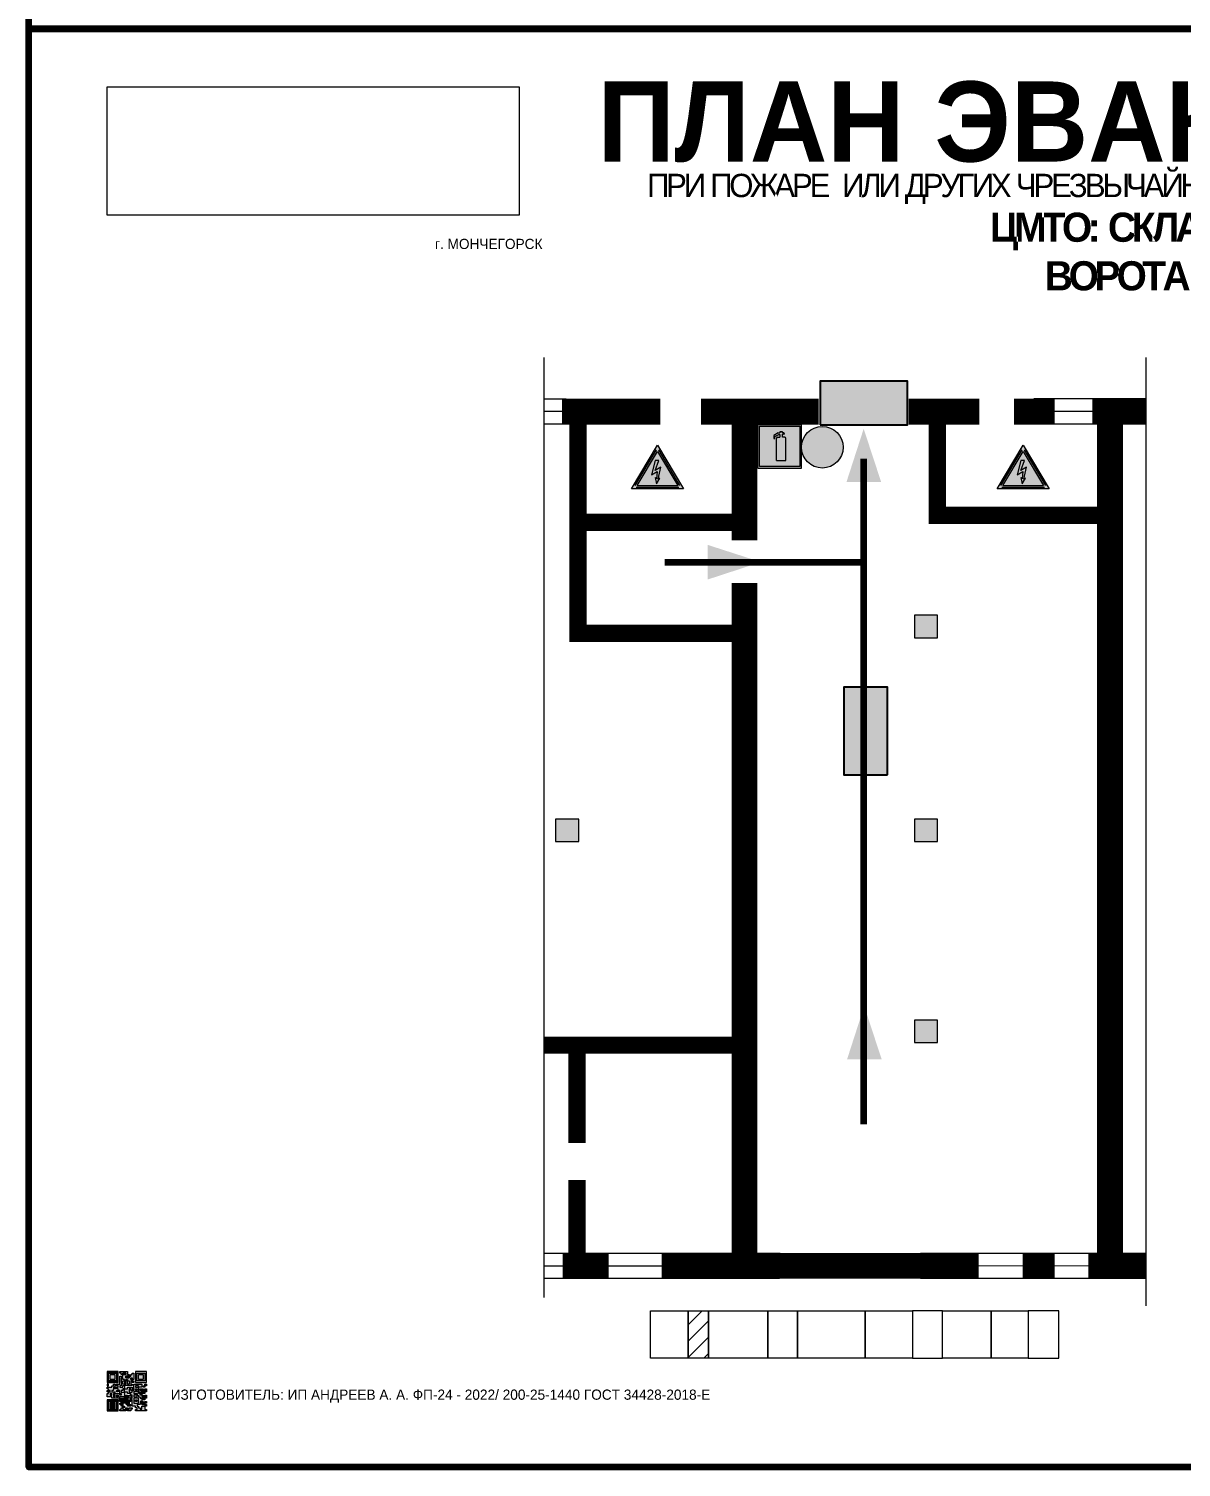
# Model space of a CAD drawing. Header units: millimetres. Extents: x 13810 to 67229, y 12374 to 21950.
# Drawn here: x 30689.3 to 31005.6, y 19087 to 19482 of the extents above; entities that cross this region are included whole.
import ezdxf

# ---------------------------------------------------------------- set-up
doc = ezdxf.new("R2010")
doc.units = ezdxf.units.MM
doc.layers.add('План_Штампы', color=7, linetype='Continuous')
doc.styles.add('обычный', font='arial.ttf')
picture_1 = doc.add_image_def('image1.jpg', size_in_pixel=(337, 105))

# ---------------------------------------------------------------- blocks, each defined once
blk = doc.blocks.new('QR')
at = {"lineweight": 0}
h = blk.add_hatch(color=256, dxfattribs=at)
h.dxf.hatch_style = 1
h.paths.add_polyline_path([(9241.16, 2687.38), (9242.01, 2687.38), (9242.01, 2687.83), (9241.59, 2687.83), (9241.59, 2688.68), (9239.45, 2688.68), (9239.45, 2688.25), (9239.86, 2688.25), (9239.86, 2687.83), (9240.29, 2687.83), (9240.29, 2688.25), (9241.16, 2688.25), (9241.16, 2687.83), (9240.29, 2687.83), (9240.29, 2687.38), (9239.45, 2687.38), (9239.45, 2685.22), (9238.57, 2685.22), (9238.57, 2684.8), (9239.02, 2684.8), (9239.02, 2684.37), (9238.13, 2684.37), (9238.13, 2683.92), (9239.02, 2683.92), (9239.02, 2683.5), (9239.44, 2683.5), (9239.44, 2682.64), (9239.87, 2682.64), (9239.87, 2682.18), (9239.44, 2682.18), (9239.44, 2682.64), (9238.13, 2682.64), (9238.13, 2681.76), (9237.71, 2681.76), (9237.71, 2682.64), (9238.13, 2682.64), (9238.13, 2683.07), (9237.27, 2683.07), (9237.27, 2683.51), (9237.71, 2683.51), (9237.71, 2684.37), (9238.13, 2684.37), (9238.13, 2685.22), (9237.71, 2685.22), (9237.71, 2684.8), (9237.28, 2684.8), (9237.28, 2684.38), (9235.98, 2684.38), (9235.98, 2683.92), (9236.4, 2683.92), (9236.4, 2683.49), (9236.84, 2683.49), (9236.84, 2683.07), (9236.4, 2683.07), (9236.4, 2682.64), (9235.98, 2682.64), (9235.98, 2681.76), (9237.29, 2681.76), (9237.29, 2681.33), (9239.43, 2681.33), (9239.43, 2681.76), (9240.74, 2681.76), (9240.74, 2683.05), (9239.87, 2683.05), (9239.87, 2683.5), (9240.29, 2683.5), (9240.29, 2683.91), (9240.74, 2683.91), (9240.74, 2684.81), (9240.29, 2684.81), (9240.29, 2684.79), (9240.29, 2684.37), (9239.45, 2684.37), (9239.45, 2684.8), (9239.87, 2684.8), (9239.87, 2685.21), (9240.74, 2685.21), (9240.74, 2686.1), (9240.29, 2686.1), (9240.29, 2685.64), (9239.86, 2685.64), (9239.86, 2686.95), (9240.29, 2686.95), (9240.29, 2686.52), (9240.74, 2686.52), (9240.74, 2686.1), (9241.16, 2686.1), (9241.16, 2686.53), (9241.59, 2686.53), (9241.59, 2686.1), (9242.02, 2686.1), (9242.02, 2685.21), (9241.59, 2685.21), (9241.59, 2686.1), (9241.16, 2686.1), (9241.16, 2685.21), (9240.74, 2685.21), (9240.74, 2684.81), (9242.89, 2684.81), (9242.89, 2685.22), (9242.47, 2685.22), (9242.47, 2686.11), (9242.89, 2686.11), (9242.89, 2686.52), (9242.46, 2686.52), (9242.46, 2686.95), (9242.89, 2686.95), (9242.89, 2686.52), (9243.32, 2686.52), (9243.32, 2688.26), (9242.9, 2688.26), (9242.9, 2687.83), (9242.47, 2687.83), (9242.47, 2687.38), (9242.01, 2687.38), (9242.01, 2686.94), (9241.16, 2686.94)])
h.paths.add_polyline_path([(9239.02, 2682.18), (9239.02, 2681.76), (9238.54, 2681.76), (9238.54, 2682.18)], flags=16)
h.paths.add_polyline_path([(9237.27, 2682.65), (9237.27, 2682.19), (9236.83, 2682.19), (9236.83, 2682.65)], flags=16)
h = blk.add_hatch(color=256, dxfattribs=at)
h.dxf.hatch_style = 1
h.paths.add_polyline_path([(9238.15, 2687.83), (9236.83, 2687.83), (9236.83, 2686.52), (9238.15, 2686.52)], flags=0)
h.paths.add_polyline_path([(9239.01, 2685.65), (9239.01, 2688.68), (9235.98, 2688.68), (9235.98, 2685.65)])
h.paths.add_polyline_path([(9236.41, 2686.1), (9236.41, 2688.26), (9238.56, 2688.26), (9238.56, 2686.1)], flags=16)
h.paths.add_polyline_path([(9236.83, 2686.52), (9236.83, 2687.83), (9238.15, 2687.83), (9238.15, 2686.52)], flags=0)
h = blk.add_hatch(color=256, dxfattribs=at)
h.dxf.hatch_style = 1
h.paths.add_polyline_path([(9243.32, 2686.11), (9242.89, 2686.11), (9242.89, 2685.64), (9243.32, 2685.64)])
h.paths.add_polyline_path([(9239.02, 2683.07), (9239.02, 2683.5), (9238.56, 2683.5), (9238.56, 2683.07)])
h.paths.add_polyline_path([(9236.4, 2684.8), (9236.4, 2685.22), (9235.98, 2685.22), (9235.98, 2684.8)])
h.paths.add_polyline_path([(9236.4, 2683.07), (9236.4, 2683.49), (9235.98, 2683.49), (9235.98, 2683.07)])
h = blk.add_hatch(color=256, dxfattribs=at)
h.dxf.hatch_style = 1
h.paths.add_polyline_path([(9238.15, 2686.52), (9238.15, 2687.83), (9236.83, 2687.83), (9236.83, 2686.52)])
h.paths.add_polyline_path([(9245.91, 2686.52), (9245.91, 2687.83), (9244.59, 2687.83), (9244.59, 2686.52)], flags=0)
h.paths.add_polyline_path([(9246.77, 2685.65), (9246.77, 2688.68), (9243.74, 2688.68), (9243.74, 2685.65)])
h.paths.add_polyline_path([(9244.17, 2686.1), (9244.17, 2688.26), (9246.32, 2688.26), (9246.32, 2686.1)], flags=16)
h.paths.add_polyline_path([(9244.59, 2686.52), (9244.59, 2687.83), (9245.91, 2687.83), (9245.91, 2686.52)], flags=0)
h = blk.add_hatch(color=256, dxfattribs=at)
h.dxf.hatch_style = 1
h.paths.add_polyline_path([(9240.75, 2681.76), (9240.75, 2681.35), (9241.17, 2681.35), (9241.17, 2681.76)])
h.paths.add_polyline_path([(9241.6, 2682.18), (9241.17, 2682.18), (9241.17, 2681.76), (9241.6, 2681.76)])
h.paths.add_polyline_path([(9242.47, 2681.34), (9242.47, 2682.19), (9242.02, 2682.19), (9242.02, 2681.76), (9241.6, 2681.76), (9241.6, 2681.34)])
h.paths.add_polyline_path([(9239.87, 2678.3), (9239.44, 2678.3), (9239.44, 2677.89), (9241.17, 2677.89), (9241.17, 2678.3), (9240.28, 2678.3), (9240.28, 2678.73), (9239.87, 2678.73)])
h.paths.add_polyline_path([(9240.75, 2678.73), (9240.75, 2679.19), (9240.28, 2679.19), (9240.28, 2678.73)])
h.paths.add_polyline_path([(9241.6, 2678.73), (9241.17, 2678.73), (9241.17, 2678.3), (9241.6, 2678.3)])
h.paths.add_polyline_path([(9242.02, 2678.3), (9241.6, 2678.3), (9241.6, 2677.89), (9242.48, 2677.89), (9242.48, 2678.31), (9242.9, 2678.31), (9242.9, 2678.73), (9242.02, 2678.73)])
h.paths.add_polyline_path([(9246.36, 2684.37), (9246.36, 2684.79), (9245.93, 2684.79), (9245.93, 2684.37)])
h.paths.add_polyline_path([(9246.78, 2685.2), (9246.36, 2685.2), (9246.36, 2684.79), (9246.78, 2684.79)])
h.paths.add_polyline_path([(9245.91, 2687.83), (9244.59, 2687.83), (9244.59, 2686.52), (9245.91, 2686.52)])
h = blk.add_hatch(color=256, dxfattribs=at)
h.dxf.hatch_style = 1
h.paths.add_polyline_path([(9243.32, 2682.64), (9243.32, 2683.07), (9244.62, 2683.07), (9244.62, 2684.37), (9243.74, 2684.37), (9243.74, 2684.8), (9244.62, 2684.8), (9244.62, 2684.37), (9245.48, 2684.37), (9245.48, 2685.22), (9243.32, 2685.22), (9243.32, 2683.5), (9242.89, 2683.5), (9242.89, 2683.06), (9242.01, 2683.06), (9242.01, 2683.91), (9242.47, 2683.91), (9242.47, 2683.5), (9242.89, 2683.5), (9242.89, 2684.38), (9241.59, 2684.38), (9241.59, 2683.91), (9240.74, 2683.91), (9240.74, 2683.05), (9241.59, 2683.05), (9241.59, 2682.64), (9242.47, 2682.64), (9242.47, 2682.19), (9242.91, 2682.19), (9242.91, 2681.34), (9242.48, 2681.34), (9242.48, 2680.91), (9242.91, 2680.91), (9242.91, 2679.17), (9243.75, 2679.17), (9243.75, 2678.73), (9244.2, 2678.73), (9244.2, 2678.3), (9243.75, 2678.3), (9243.75, 2677.88), (9246.78, 2677.88), (9246.78, 2678.3), (9246.35, 2678.3), (9246.35, 2679.19), (9245.48, 2679.19), (9245.48, 2678.31), (9245.05, 2678.31), (9245.05, 2678.73), (9244.62, 2678.73), (9244.62, 2679.19), (9244.2, 2679.19), (9244.2, 2679.61), (9245.05, 2679.61), (9245.05, 2680.46), (9245.48, 2680.46), (9245.48, 2681.34), (9245.04, 2681.34), (9245.04, 2681.76), (9244.63, 2681.76), (9244.63, 2682.19), (9244.21, 2682.19), (9244.21, 2681.76), (9243.32, 2681.76), (9243.32, 2682.19), (9244.21, 2682.19), (9244.21, 2682.64)])
h.paths.add_polyline_path([(9243.75, 2683.49), (9243.75, 2683.92), (9244.21, 2683.92), (9244.21, 2683.49)], flags=16)
h.paths.add_polyline_path([(9243.32, 2681.34), (9244.63, 2681.34), (9244.63, 2680.04), (9243.32, 2680.04)], flags=16)
h.paths.add_polyline_path([(9243.76, 2680.89), (9244.18, 2680.89), (9244.18, 2680.48), (9243.76, 2680.48)], flags=0)
h = blk.add_hatch(color=256, dxfattribs=at)
h.dxf.hatch_style = 1
h.paths.add_polyline_path([(9246.36, 2683.07), (9246.78, 2683.07), (9246.78, 2683.92), (9246.36, 2683.92), (9246.36, 2683.49), (9245.92, 2683.49), (9245.92, 2683.92), (9245.06, 2683.92), (9245.06, 2683.49), (9245.48, 2683.49), (9245.48, 2683.07), (9244.62, 2683.07), (9244.62, 2682.65), (9245.05, 2682.65), (9245.05, 2682.18), (9245.48, 2682.18), (9245.48, 2682.65), (9246.36, 2682.65)])
h.paths.add_polyline_path([(9246.78, 2682.18), (9246.36, 2682.18), (9246.36, 2681.75), (9245.92, 2681.75), (9245.92, 2682.18), (9245.48, 2682.18), (9245.48, 2681.34), (9245.48, 2681.34), (9245.94, 2681.34), (9245.94, 2680.91), (9246.36, 2680.91), (9246.36, 2681.34), (9246.78, 2681.34)])
h = blk.add_hatch(color=256, dxfattribs=at)
h.dxf.hatch_style = 1
h.paths.add_polyline_path([(9235.98, 2680.9), (9235.98, 2677.86), (9239.02, 2677.86), (9239.02, 2680.9)])
h.paths.add_polyline_path([(9238.57, 2680.48), (9238.57, 2678.32), (9236.41, 2678.32), (9236.41, 2680.48)], flags=16)
h.paths.add_polyline_path([(9238.15, 2680.05), (9238.15, 2678.74), (9236.83, 2678.74), (9236.83, 2680.05)], flags=0)
h = blk.add_hatch(color=256, dxfattribs=at)
h.dxf.hatch_style = 1
h.paths.add_polyline_path([(9238.15, 2680.05), (9236.83, 2680.05), (9236.83, 2678.74), (9238.15, 2678.74)])
h = blk.add_hatch(color=256, dxfattribs=at)
h.dxf.hatch_style = 1
h.paths.add_polyline_path([(9242.02, 2680.46), (9242.48, 2680.46), (9242.48, 2680.91), (9241.58, 2680.91), (9241.58, 2681.35), (9241.17, 2681.35), (9241.17, 2680.91), (9240.75, 2680.91), (9240.75, 2681.33), (9239.43, 2681.33), (9239.43, 2680.46), (9239.86, 2680.46), (9239.86, 2680.92), (9240.3, 2680.92), (9240.3, 2680.46), (9239.86, 2680.46), (9239.86, 2680.04), (9239.44, 2680.04), (9239.44, 2679.62), (9239.86, 2679.62), (9239.86, 2679.19), (9240.29, 2679.19), (9240.29, 2680.03), (9241.18, 2680.03), (9241.18, 2680.47), (9241.6, 2680.47), (9241.6, 2680.03), (9241.18, 2680.03), (9241.18, 2679.61), (9241.6, 2679.61), (9241.6, 2679.19), (9242.47, 2679.19), (9242.47, 2679.6), (9242.02, 2679.6)])
h = blk.add_hatch(color=256, dxfattribs=at)
h.dxf.hatch_style = 1
h.paths.add_polyline_path([(9244.18, 2680.48), (9244.18, 2680.89), (9243.76, 2680.89), (9243.76, 2680.48)])
h = blk.add_hatch(color=256, dxfattribs=at)
h.dxf.hatch_style = 1
h.paths.add_polyline_path([(9245.93, 2680.04), (9245.93, 2680.46), (9245.48, 2680.46), (9245.48, 2679.62), (9246.35, 2679.62), (9246.35, 2680.04)])
h.paths.add_polyline_path([(9246.78, 2680.04), (9246.78, 2680.46), (9246.35, 2680.46), (9246.35, 2680.04)])
h.paths.add_polyline_path([(9246.78, 2679.18), (9246.78, 2679.62), (9246.35, 2679.62), (9246.35, 2679.18)])
for points in [[(9237.71, 2685.22), (9238.13, 2685.22), (9238.13, 2684.37), (9237.71, 2684.37), (9237.71, 2683.51), (9237.27, 2683.51), (9237.27, 2683.07), (9238.13, 2683.07), (9238.13, 2682.64), (9237.71, 2682.64), (9237.71, 2681.76), (9238.13, 2681.76), (9238.13, 2682.64), (9239.44, 2682.64), (9239.44, 2683.5), (9239.02, 2683.5), (9239.02, 2683.07), (9238.56, 2683.07), (9238.56, 2683.5), (9239.02, 2683.5), (9239.02, 2683.92), (9238.13, 2683.92), (9238.13, 2684.37), (9239.02, 2684.37), (9239.02, 2684.8), (9238.57, 2684.8), (9238.57, 2685.22), (9239.45, 2685.22), (9239.45, 2687.38), (9240.29, 2687.38), (9240.29, 2687.83), (9239.86, 2687.83), (9239.86, 2688.25), (9239.45, 2688.25), (9239.45, 2688.68), (9241.59, 2688.68), (9241.59, 2687.83), (9242.01, 2687.83), (9242.01, 2687.38), (9242.47, 2687.38), (9242.47, 2687.83), (9242.9, 2687.83), (9242.9, 2688.26), (9243.32, 2688.26), (9243.32, 2686.52), (9242.89, 2686.52), (9242.89, 2686.11), (9243.32, 2686.11), (9243.32, 2685.64), (9242.89, 2685.64), (9242.89, 2686.11), (9242.47, 2686.11), (9242.47, 2685.22), (9242.89, 2685.22), (9242.89, 2684.81), (9240.74, 2684.81), (9240.74, 2683.91), (9241.59, 2683.91), (9241.59, 2684.38), (9242.89, 2684.38), (9242.89, 2683.5), (9242.47, 2683.5), (9242.47, 2683.91), (9242.01, 2683.91), (9242.01, 2683.06), (9242.89, 2683.06), (9242.89, 2683.5), (9243.32, 2683.5), (9243.32, 2685.22), (9245.48, 2685.22), (9245.48, 2684.37), (9244.62, 2684.37), (9244.62, 2683.07), (9245.48, 2683.07), (9245.48, 2683.49), (9245.06, 2683.49), (9245.06, 2683.92), (9245.92, 2683.92), (9245.92, 2683.49), (9246.36, 2683.49), (9246.36, 2683.92), (9246.78, 2683.92), (9246.78, 2683.07), (9246.36, 2683.07), (9246.36, 2682.65), (9245.48, 2682.65), (9245.48, 2682.18), (9245.92, 2682.18), (9245.92, 2681.75), (9246.36, 2681.75), (9246.36, 2682.18), (9246.78, 2682.18), (9246.78, 2681.34), (9246.36, 2681.34), (9246.36, 2680.91), (9245.94, 2680.91), (9245.94, 2681.34), (9245.48, 2681.34), (9245.48, 2680.46), (9245.93, 2680.46), (9245.93, 2680.04), (9246.35, 2680.04), (9246.35, 2680.46), (9246.78, 2680.46), (9246.78, 2680.04), (9246.78, 2680.04), (9246.35, 2680.04), (9246.35, 2679.62), (9246.78, 2679.62), (9246.78, 2679.18), (9246.35, 2679.18), (9246.35, 2678.3), (9246.78, 2678.3), (9246.78, 2677.88), (9243.75, 2677.88), (9243.75, 2678.3), (9244.2, 2678.3), (9244.2, 2678.73), (9243.75, 2678.73), (9243.75, 2679.17), (9242.91, 2679.17), (9242.91, 2680.91), (9242.48, 2680.91), (9242.48, 2680.46), (9242.02, 2680.46), (9242.02, 2679.6), (9242.47, 2679.6), (9242.47, 2679.19), (9241.6, 2679.19), (9241.6, 2679.61), (9241.18, 2679.61), (9241.18, 2680.03), (9240.29, 2680.03), (9240.29, 2679.19), (9240.75, 2679.19), (9240.75, 2678.73), (9240.28, 2678.73), (9240.28, 2678.3), (9241.17, 2678.3), (9241.17, 2678.73), (9241.6, 2678.73), (9241.6, 2678.3), (9242.02, 2678.3), (9242.02, 2678.73), (9242.9, 2678.73), (9242.9, 2678.31), (9242.48, 2678.31), (9242.48, 2677.89), (9241.6, 2677.89), (9241.6, 2678.3), (9241.17, 2678.3), (9241.17, 2677.89), (9239.44, 2677.89), (9239.44, 2678.3), (9239.87, 2678.3), (9239.87, 2678.73), (9240.28, 2678.73), (9240.28, 2679.19), (9240.29, 2679.19), (9239.86, 2679.19), (9239.86, 2679.62), (9239.44, 2679.62), (9239.44, 2680.04), (9239.86, 2680.04), (9239.86, 2680.46), (9239.43, 2680.46), (9239.43, 2681.33), (9237.29, 2681.33), (9237.29, 2681.76), (9235.98, 2681.76), (9235.98, 2682.64), (9236.4, 2682.64), (9236.4, 2683.07), (9235.98, 2683.07), (9235.98, 2683.49), (9236.4, 2683.49), (9236.4, 2683.92), (9235.98, 2683.92), (9235.98, 2684.38), (9237.28, 2684.38), (9237.28, 2684.8), (9237.71, 2684.8), (9237.71, 2685.22), (9237.92, 2685.22)], [(9240.74, 2686.1), (9240.74, 2686.52), (9240.29, 2686.52), (9240.29, 2686.95), (9239.86, 2686.95), (9239.86, 2685.64), (9240.29, 2685.64), (9240.29, 2686.1), (9240.74, 2686.1), (9240.74, 2686.52)], [(9240.74, 2683.05), (9240.74, 2681.76), (9239.43, 2681.76), (9239.43, 2681.33), (9240.75, 2681.33), (9240.75, 2681.35), (9240.75, 2680.91), (9241.17, 2680.91), (9241.17, 2681.35), (9241.58, 2681.35), (9241.58, 2680.91), (9242.48, 2680.91), (9242.48, 2681.34), (9242.91, 2681.34), (9242.91, 2682.19), (9242.47, 2682.19), (9242.47, 2682.64), (9241.59, 2682.64), (9241.59, 2683.05), (9240.74, 2683.05)], [(9240.74, 2685.21), (9239.87, 2685.21), (9239.87, 2684.8), (9239.45, 2684.8), (9239.45, 2684.37), (9240.29, 2684.37), (9240.29, 2684.79), (9240.29, 2684.81), (9240.74, 2684.81), (9240.74, 2685.21), (9239.87, 2685.21)], [(9240.74, 2683.91), (9240.29, 2683.91), (9240.29, 2683.5), (9239.87, 2683.5), (9239.87, 2683.05), (9240.74, 2683.05), (9240.74, 2683.91)], [(9241.6, 2681.76), (9242.02, 2681.76), (9242.02, 2682.19), (9242.47, 2682.19), (9242.47, 2681.34), (9241.6, 2681.34), (9241.6, 2681.76)], [(9244.62, 2683.07), (9243.32, 2683.07), (9243.32, 2682.64), (9244.21, 2682.64), (9244.21, 2682.19), (9243.32, 2682.19), (9243.32, 2681.76), (9244.21, 2681.76), (9244.21, 2682.19), (9244.63, 2682.19), (9244.63, 2681.76), (9245.04, 2681.76), (9245.04, 2681.34), (9245.48, 2681.34)], [(9244.62, 2684.37), (9244.62, 2684.8), (9243.74, 2684.8), (9243.74, 2684.37), (9244.62, 2684.37)], [(9245.48, 2682.18), (9245.05, 2682.18), (9245.05, 2682.65), (9244.62, 2682.65), (9244.62, 2683.07)], [(9245.48, 2682.18), (9245.48, 2681.34)], [(9239.86, 2680.46), (9239.86, 2680.92), (9240.3, 2680.92), (9240.3, 2680.46), (9239.86, 2680.46)], [(9245.48, 2680.46), (9245.05, 2680.46), (9245.05, 2679.61), (9244.2, 2679.61), (9244.2, 2679.19), (9244.62, 2679.19), (9244.62, 2678.73), (9245.05, 2678.73), (9245.05, 2678.31), (9245.48, 2678.31), (9245.48, 2679.19), (9246.35, 2679.19), (9246.35, 2679.07)], [(9246.35, 2679.62), (9245.48, 2679.62), (9245.48, 2680.46)], [(9245.48, 2680.46), (9245.48, 2679.62), (9246.35, 2679.62), (9246.35, 2680.04), (9245.93, 2680.04), (9245.93, 2680.46), (9245.48, 2680.46), (9245.48, 2679.62)], [(9246.35, 2679.62), (9246.35, 2679.18)]]:
    blk.add_lwpolyline(points, dxfattribs=at)
for points in [[(9235.98, 2685.65), (9239.01, 2685.65), (9239.01, 2688.68), (9235.98, 2688.68)], [(9236.41, 2688.26), (9238.56, 2688.26), (9238.56, 2686.1), (9236.41, 2686.1)], [(9236.83, 2687.83), (9238.15, 2687.83), (9238.15, 2686.52), (9236.83, 2686.52)], [(9240.29, 2687.83), (9241.16, 2687.83), (9241.16, 2688.25), (9240.29, 2688.25)], [(9240.29, 2688.25), (9241.16, 2688.25), (9241.16, 2687.83), (9240.29, 2687.83)], [(9241.16, 2686.1), (9240.74, 2686.1), (9240.74, 2685.21), (9241.16, 2685.21)], [(9242.01, 2687.38), (9241.16, 2687.38), (9241.16, 2686.94), (9242.01, 2686.94)], [(9241.16, 2687.38), (9242.01, 2687.38), (9242.01, 2686.94), (9241.16, 2686.94)], [(9241.16, 2686.53), (9241.59, 2686.53), (9241.59, 2686.1), (9241.16, 2686.1)], [(9241.59, 2686.1), (9242.02, 2686.1), (9242.02, 2685.21), (9241.59, 2685.21)], [(9242.89, 2686.52), (9242.46, 2686.52), (9242.46, 2686.95), (9242.89, 2686.95)], [(9243.74, 2685.65), (9246.77, 2685.65), (9246.77, 2688.68), (9243.74, 2688.68)], [(9244.17, 2688.26), (9246.32, 2688.26), (9246.32, 2686.1), (9244.17, 2686.1)], [(9244.59, 2687.83), (9245.91, 2687.83), (9245.91, 2686.52), (9244.59, 2686.52)], [(9235.98, 2684.8), (9236.4, 2684.8), (9236.4, 2685.22), (9235.98, 2685.22)], [(9236.4, 2683.07), (9236.84, 2683.07), (9236.84, 2683.49), (9236.4, 2683.49)], [(9236.83, 2682.19), (9237.27, 2682.19), (9237.27, 2682.65), (9236.83, 2682.65)], [(9238.54, 2682.18), (9239.02, 2682.18), (9239.02, 2681.76), (9238.54, 2681.76)], [(9239.44, 2682.64), (9239.87, 2682.64), (9239.87, 2682.18), (9239.44, 2682.18)], [(9241.17, 2682.18), (9241.6, 2682.18), (9241.6, 2681.76), (9241.17, 2681.76)], [(9243.75, 2683.92), (9244.21, 2683.92), (9244.21, 2683.49), (9243.75, 2683.49)], [(9245.93, 2684.79), (9246.36, 2684.79), (9246.36, 2684.37), (9245.93, 2684.37)], [(9246.36, 2685.2), (9246.78, 2685.2), (9246.78, 2684.79), (9246.36, 2684.79)], [(9235.98, 2677.86), (9239.02, 2677.86), (9239.02, 2680.9), (9235.98, 2680.9)], [(9236.41, 2680.48), (9238.57, 2680.48), (9238.57, 2678.32), (9236.41, 2678.32)], [(9236.83, 2680.05), (9238.15, 2680.05), (9238.15, 2678.74), (9236.83, 2678.74)], [(9240.75, 2681.76), (9241.17, 2681.76), (9241.17, 2681.35), (9240.75, 2681.35)], [(9241.18, 2680.03), (9241.6, 2680.03), (9241.6, 2680.47), (9241.18, 2680.47)], [(9243.32, 2680.04), (9244.63, 2680.04), (9244.63, 2681.34), (9243.32, 2681.34)], [(9243.76, 2680.89), (9244.18, 2680.89), (9244.18, 2680.48), (9243.76, 2680.48)]]:
    blk.add_lwpolyline(points, close=True, dxfattribs=at)
blk = doc.blocks.new('A$C3E6D3DDE')
at = {"lineweight": 5}
h = blk.add_hatch(color=40, dxfattribs=at)
h.paths.add_polyline_path([(24.1, 1.45), (16.46, -11.35), (31.74, -11.35)])
h.paths.add_polyline_path([(24.09, -0.46), (30.03, -10.41), (18.14, -10.41)], flags=16)
h.paths.add_polyline_path([(24.54, -3.08), (23.41, -6.02), (25.13, -5.01), (24.33, -8.5), (24.82, -8.27), (23.79, -9.86), (23.4, -8.04), (23.8, -8.43), (24.04, -6.29), (22.39, -7.25), (23.44, -3.08)], flags=0)
h = blk.add_hatch(color=256, dxfattribs=at)
h.paths.add_polyline_path([(24.37, 0.03, 0.567511), (23.82, 0.03), (17.59, -10.4, 0.582454), (17.86, -10.88), (30.32, -10.88, 0.582149), (30.6, -10.4)])
h.paths.add_polyline_path([(24.09, -0.46), (18.14, -10.41), (30.03, -10.41)], flags=16)
h.paths.add_polyline_path([(24.54, -3.08), (23.41, -6.02), (25.13, -5.01), (24.33, -8.5), (24.82, -8.27), (23.79, -9.86), (23.4, -8.04), (23.8, -8.43), (24.04, -6.29), (22.39, -7.25), (23.44, -3.08)], flags=0)
h = blk.add_hatch(color=40, dxfattribs=at)
h.paths.add_polyline_path([(24.09, -0.46), (18.14, -10.41), (30.03, -10.41)])
h.paths.add_polyline_path([(24.82, -8.27), (23.79, -9.86), (23.4, -8.04), (23.8, -8.43), (24.04, -6.29), (22.39, -7.25), (23.44, -3.08), (24.54, -3.08), (23.41, -6.02), (25.13, -5.01), (24.33, -8.5)], flags=16)
at = {"color": 40, "lineweight": 5}
for p, q in [((16.46, -11.35), (24.1, 1.45)), ((24.1, 1.45), (31.74, -11.35))]:
    blk.add_line(p, q, dxfattribs=at)
at = {"lineweight": 5}
for p, q in [((17.59, -10.4), (23.82, 0.03)), ((24.37, 0.03), (30.6, -10.4)), ((18.14, -10.41), (24.09, -0.46)), ((23.44, -3.08), (22.39, -7.25)), ((23.41, -6.02), (24.54, -3.08)), ((24.54, -3.08), (23.44, -3.08)), ((24.09, -0.46), (30.03, -10.41)), ((22.39, -7.25), (24.04, -6.29)), ((23.8, -8.43), (23.4, -8.04)), ((23.4, -8.04), (23.79, -9.86)), ((25.13, -5.01), (23.41, -6.02)), ((23.79, -9.86), (24.82, -8.27)), ((24.04, -6.29), (23.8, -8.43)), ((24.33, -8.5), (25.13, -5.01)), ((24.82, -8.27), (24.33, -8.5)), ((17.86, -10.88), (30.32, -10.88)), ((18.14, -10.41), (30.03, -10.41))]:
    blk.add_line(p, q, dxfattribs=at)
at = {"color": 50, "lineweight": 5}
blk.add_line((31.74, -11.35), (16.46, -11.35), dxfattribs=at)
blk = doc.blocks.new('A$C7B4425F7')
at = {"true_color": 0xffffff}
blk.add_hatch(color=7, dxfattribs=at).paths.add_polyline_path([(0, 0), (-16, 0), (-16, -8), (0, -8)])
h = blk.add_hatch(color=126)
h.paths.add_polyline_path([(-0.2, -0.2), (-15.8, -0.2), (-15.8, -7.8), (-0.2, -7.8)])
h.paths.add_polyline_path([(-11.76, -2.03), (-11.76, -3.66), (-11.17, -3.66, -0.568275), (-11.17, -6.18), (-12.58, -6.18), (-12.58, -2.03)], flags=16)
h.paths.add_polyline_path([(-13.33, -4.12, -0.495768), (-13.59, -6.18), (-15.03, -6.18), (-15.03, -2.03), (-13.59, -2.03, -0.487973)], flags=16)
h.paths.add_polyline_path([(-10.25, -2.03), (-9.48, -2.03), (-9.48, -6.18), (-10.25, -6.18)], flags=16)
h.paths.add_polyline_path([(-13.84, -3.69), (-14.24, -3.69), (-14.24, -3.03), (-13.9, -3.03, -0.692621)], flags=0)
h.paths.add_polyline_path([(-9.15, -2.03), (-8.4, -2.03), (-8.04, -3.07), (-7.68, -2.03), (-6.93, -2.03), (-7.64, -4.1), (-6.93, -6.18), (-7.68, -6.18), (-8.04, -5.14), (-8.4, -6.18), (-9.15, -6.18), (-8.44, -4.1)], flags=16)
h.paths.add_polyline_path([(-11.76, -4.46), (-11.42, -4.46, -0.692621), (-11.36, -5.12), (-11.76, -5.12)], flags=0)
h.paths.add_polyline_path([(-13.9, -5.2), (-14.24, -5.2), (-14.24, -4.55), (-13.84, -4.55, -0.708038)], flags=0)
edge = h.paths.add_edge_path(flags=16)
edge.add_ellipse((-5.51, -4.08), major_axis=(0, 2.05), ratio=0.586184, start_angle=0, end_angle=360)
edge = h.paths.add_edge_path(flags=0)
edge.add_ellipse((-5.51, -4.08), major_axis=(0, 1.14), ratio=0.454828, start_angle=0, end_angle=360)
h.paths.add_polyline_path([(-4.13, -4.96, 0.377264), (-3.48, -4.52, 0.0555), (-3.16, -2.03), (-1.66, -2.03), (-1.66, -4.96), (-0.96, -4.96), (-0.96, -7.01), (-1.75, -7.01), (-1.75, -6.18), (-3.3, -6.18), (-3.3, -7.02), (-4.13, -7.02)], flags=16)
h.paths.add_polyline_path([(-2.73, -2.91), (-2.28, -2.91), (-2.28, -4.96), (-3.05, -4.96, 0.079136)], flags=0)
at = {"color": 126}
blk.add_lwpolyline([(-16, -8), (0, -8), (0, 0), (-16, 0)], close=True, dxfattribs=at)
blk = doc.blocks.new('A$C3AD82952')
at = {"true_color": 0xf5f5ff}
h = blk.add_hatch(color=7, dxfattribs=at)
h.dxf.hatch_style = 1
h.paths.add_polyline_path([(8.21, 8.73, 0.414214), (7.89, 9.05), (7.22, 9.05), (7.22, 9.92), (7.59, 9.92, 1), (7.57, 10.36), (7.22, 10.36), (7.22, 10.6), (6.43, 10.6), (6.43, 10.36), (6.01, 10.36), (4.74, 9.59), (4.74, 8.69), (4.98, 8.73), (4.98, 9.26), (6.12, 9.91), (6.43, 9.91), (6.43, 9.05), (5.76, 9.05, 0.414214), (5.44, 8.73), (5.44, 2.2), (8.21, 2.2)], flags=0)
h.paths.add_polyline_path([(12.8, 12.8), (0, 12.8), (0, 0), (12.8, 0)])
h.paths.add_polyline_path([(0.51, 12.29), (12.29, 12.29), (12.29, 0.51), (0.51, 0.51)], flags=16)
h.paths.add_polyline_path([(4.74, 9.59), (6.01, 10.36), (6.43, 10.36), (6.43, 10.6), (7.22, 10.6), (7.22, 10.36), (7.59, 10.36, -0.94586), (7.59, 9.92), (7.22, 9.92), (7.22, 9.05), (7.89, 9.05, -0.414214), (8.21, 8.73), (8.21, 2.2), (5.44, 2.2), (5.44, 8.73, -0.414214), (5.76, 9.05), (6.43, 9.05), (6.43, 9.91), (6.12, 9.91), (4.98, 9.26), (4.98, 8.73), (4.74, 8.69)], flags=0)
h = blk.add_hatch(color=242)
h.dxf.hatch_style = 1
h.paths.add_polyline_path([(12.29, 12.29), (0.51, 12.29), (0.51, 0.51), (12.29, 0.51)])
h.paths.add_polyline_path([(4.74, 8.69), (4.74, 9.59), (6.01, 10.36), (6.43, 10.36), (6.43, 10.6), (7.22, 10.6), (7.22, 10.36), (7.59, 10.36, -0.94586), (7.59, 9.92), (7.22, 9.92), (7.22, 9.05), (7.89, 9.05, -0.414214), (8.21, 8.73), (8.21, 2.2), (5.44, 2.2), (5.44, 8.73, -0.414214), (5.76, 9.05), (6.43, 9.05), (6.43, 9.91), (6.12, 9.91), (4.98, 9.26), (4.98, 8.73)], flags=16)
h = blk.add_hatch(color=7, dxfattribs=at)
h.dxf.hatch_style = 1
h.paths.add_polyline_path([(8.21, 8.73, 0.414214), (7.89, 9.05), (7.22, 9.05), (7.22, 9.92), (7.59, 9.92, 1), (7.57, 10.36), (7.22, 10.36), (7.22, 10.6), (6.43, 10.6), (6.43, 10.36), (6.01, 10.36), (4.74, 9.59), (4.74, 8.69), (4.98, 8.73), (4.98, 9.26), (6.12, 9.91), (6.43, 9.91), (6.43, 9.05), (5.76, 9.05, 0.414214), (5.44, 8.73), (5.44, 2.2), (8.21, 2.2)])
at = {"color": 242, "lineweight": 5}
for p, q in [((0, 0), (0, 12.8)), ((0, 12.8), (12.8, 12.8)), ((12.8, 0), (12.8, 12.8)), ((6.01, 10.36), (4.74, 9.59)), ((4.74, 9.59), (4.74, 8.69)), ((4.74, 8.69), (4.98, 8.73)), ((4.98, 9.26), (6.12, 9.91)), ((4.98, 8.73), (4.98, 9.26)), ((5.44, 2.2), (5.44, 8.73)), ((5.76, 9.05), (6.43, 9.05)), ((6.01, 10.36), (6.43, 10.36)), ((6.12, 9.91), (6.43, 9.91)), ((7.22, 10.6), (6.43, 10.6)), ((6.43, 10.6), (6.43, 10.36)), ((6.43, 9.91), (6.43, 9.05)), ((7.22, 10.36), (7.22, 10.6)), ((7.59, 10.36), (7.22, 10.36)), ((7.22, 9.05), (7.22, 9.92)), ((7.59, 9.92), (7.22, 9.92)), ((7.89, 9.05), (7.22, 9.05)), ((8.21, 2.2), (8.21, 8.73)), ((0, 0), (12.8, 0)), ((5.44, 2.2), (8.21, 2.2))]:
    blk.add_line(p, q, dxfattribs=at)
blk.add_lwpolyline([(0.51, 12.29), (12.29, 12.29), (12.29, 0.51), (0.51, 0.51)], close=True, dxfattribs=at)
for centre, radius, start, end in [((5.76, 8.73), 0.32, 90, 180), ((7.58, 10.14), 0.223, 273.1875, 86.8125), ((7.89, 8.73), 0.32, 0, 90)]:
    blk.add_arc(centre, radius, start, end, dxfattribs=at)
blk = doc.blocks.new('A$C7B8C2D5B')
at = {"lineweight": 0}
h = blk.add_hatch(color=5, dxfattribs=at)
h.dxf.hatch_style = 1
h.paths.add_polyline_path([(1.4, -3.02, 1), (-2.11, -3.02, 1)])
at = {"color": 5, "lineweight": 0}
blk.add_circle((-0.36, -3.02), 1.75, dxfattribs=at)
blk = doc.blocks.new('A$C32E8229D')
at = {"true_color": 0xffffff}
blk.add_hatch(color=7, dxfattribs=at).paths.add_polyline_path([(0, 0), (0, -8), (16, -8), (16, 0)])
h = blk.add_hatch(color=126)
h.paths.add_polyline_path([(0.2, -0.2), (15.8, -0.2), (15.8, -7.8), (0.2, -7.8)])
h.paths.add_polyline_path([(13.49, -2.05), (12.08, -2.05), (11.37, -2.63, 0.162397), (11.29, -2.84), (11.29, -3.63), (10.35, -3.63), (10.35, -4.05), (11.68, -4.05), (11.68, -3.48), (12.26, -4.28), (11.29, -5.1), (11.29, -6.78), (11.85, -6.78), (11.85, -5.44), (12.8, -4.64), (12.8, -5.94), (14.46, -5.94), (14.46, -5.39), (13.45, -5.39), (13.45, -3.97), (12.46, -2.59), (13.15, -2.59), (13.69, -3.34), (14.18, -3)], flags=16)
h.paths.add_polyline_path([(10.74, -1.82, 1), (11.8, -1.82, 1)], flags=16)
h.paths.add_polyline_path([(9.39, -3.59), (5.99, -3.59), (6.56, -3.03), (5.91, -3.03), (5.1, -3.83), (5.91, -4.64), (6.56, -4.64), (5.99, -4.09), (9.39, -4.09)], flags=16)
h.paths.add_polyline_path([(4.29, -1.08), (1.72, -1.08), (1.72, -6.6), (4.29, -6.6)], flags=16)
at = {"color": 126}
blk.add_lwpolyline([(16, -8), (0, -8), (0, 0), (16, 0)], close=True, dxfattribs=at)

msp = doc.modelspace()

# ---------------------------------------------------------------- hatches: boundary and pattern name
at = {"lineweight": 0}
h = msp.add_hatch(color=256, dxfattribs=at)
h.dxf.hatch_style = 1
h.paths.add_polyline_path([(30938.71, 19320.97), (30932.35, 19320.97), (30932.35, 19314.8), (30938.71, 19314.8)])
h = msp.add_hatch(color=256, dxfattribs=at)
h.dxf.hatch_style = 1
h.paths.add_polyline_path([(30840.25, 19265), (30833.89, 19265), (30833.89, 19258.83), (30840.25, 19258.83)])
h = msp.add_hatch(color=256, dxfattribs=at)
h.dxf.hatch_style = 1
h.paths.add_polyline_path([(30938.71, 19265), (30932.35, 19265), (30932.35, 19258.83), (30938.71, 19258.83)])
h = msp.add_hatch(color=256, dxfattribs=at)
h.dxf.hatch_style = 1
h.paths.add_polyline_path([(30938.71, 19209.81), (30932.35, 19209.81), (30932.35, 19203.64), (30938.71, 19203.64)])
at = {"lineweight": 0, "true_color": 0x000000}
h = msp.add_hatch(dxfattribs=at)
h.set_pattern_fill('ANSI31', color=18)
h.set_pattern_definition([(45, (12374.4972, -469.6992), (-2.24506403, 2.24506403), [])])
h.paths.add_polyline_path([(30875.81, 19129.96), (30870.26, 19129.96), (30870.26, 19116.94), (30875.81, 19116.94)])

# ---------------------------------------------------------------- linework, layer by layer
at = {"color": 2, "lineweight": 100}
for points in [[(30689.29, 19877.03), (31289.29, 19877.03), (31289.29, 19482.03), (30689.29, 19482.03)], [(30689.29, 19482.03), (31289.29, 19482.03), (31289.29, 19087.03), (30689.29, 19087.03)]]:
    msp.add_lwpolyline(points, close=True, dxfattribs=at)
at = {"lineweight": 0}
for points in [[(30830.62, 19391.78), (30830.62, 19133.62)], [(30995.87, 19391.78), (30995.87, 19131.36)], [(30836.81, 19380.36), (30830.62, 19380.36)], [(30995.87, 19380.39), (30965.11, 19380.39)], [(30835.6, 19376.9), (30830.62, 19376.9)], [(30995.87, 19376.95), (30961.72, 19376.95)], [(30995.87, 19376.95), (30961.72, 19376.95)], [(30835.66, 19373.44), (30830.62, 19373.44)], [(30995.87, 19373.44), (30961.4, 19373.44)], [(30895.55, 19145.69), (30830.62, 19145.69)], [(30995.87, 19145.68), (30934, 19145.68)], [(30895.23, 19142.25), (30830.62, 19142.25)], [(30995.87, 19142.32), (30934.08, 19142.24)], [(30895.38, 19138.86), (30830.62, 19138.86)], [(30995.87, 19138.85), (30934, 19138.85)]]:
    msp.add_lwpolyline(points, dxfattribs=at)
at = {"lineweight": 100, "const_width": 7.11}
for points in [[(30862.59, 19376.9), (30835.6, 19376.9)], [(30906.08, 19376.9), (30873.83, 19376.9)], [(30885.72, 19341.59), (30885.72, 19376.9)], [(30950.2, 19376.9), (30930.79, 19376.9)], [(30970.85, 19376.9), (30959.69, 19376.9)], [(30995.87, 19376.95), (30981.18, 19376.9)], [(30986.04, 19142.32), (30986.04, 19376.9)], [(30885.72, 19142.32), (30885.72, 19329.88)], [(30835.85, 19142.32), (30848.49, 19142.32)], [(30863.03, 19142.32), (30903.79, 19142.32)], [(30903.79, 19142.32), (30949.98, 19142.32)], [(30962.11, 19142.32), (30970.85, 19142.32)], [(30980.12, 19142.32), (30995.87, 19142.32)]]:
    msp.add_lwpolyline(points, dxfattribs=at)
at = {"lineweight": 0, "const_width": 4.74}
for points in [[(30840.03, 19376.33), (30840.03, 19316.01), (30883.77, 19316.01)], [(30938.66, 19375.8), (30938.66, 19348.41), (30984.82, 19348.41)], [(30840.03, 19346.53), (30883.23, 19346.53)], [(30885.69, 19202.92), (30830.62, 19202.92), (30839.73, 19202.92), (30839.73, 19176.07)], [(30839.73, 19165.94), (30839.73, 19143.48)]]:
    msp.add_lwpolyline(points, dxfattribs=at)
at = {"color": 126, "lineweight": 100, "true_color": 0x008754}
for points in [[(30918.4, 19363.95), (30918.4, 19181.23)], [(30863.84, 19335.58), (30918.4, 19335.58)]]:
    msp.add_lwpolyline(points, dxfattribs=at)
at = {"lineweight": 0}
for points in [[(30938.71, 19320.97), (30932.35, 19320.97), (30932.35, 19314.8), (30938.71, 19314.8)], [(30840.25, 19265), (30833.89, 19265), (30833.89, 19258.83), (30840.25, 19258.83)], [(30938.71, 19265), (30932.35, 19265), (30932.35, 19258.83), (30938.71, 19258.83)], [(30938.71, 19209.81), (30932.35, 19209.81), (30932.35, 19203.64), (30938.71, 19203.64)], [(30859.95, 19129.96), (30870.26, 19129.96), (30870.26, 19116.94), (30859.95, 19116.94)], [(30870.26, 19129.96), (30875.81, 19129.96), (30875.81, 19116.94), (30870.26, 19116.94)], [(30875.81, 19129.96), (30892.16, 19129.96), (30892.16, 19116.94), (30875.81, 19116.94)], [(30892.16, 19129.96), (30900.28, 19129.96), (30900.28, 19116.94), (30892.16, 19116.94)], [(30900.28, 19129.96), (30918.83, 19129.96), (30918.83, 19116.94), (30900.28, 19116.94)], [(30918.83, 19129.96), (30931.83, 19129.96), (30931.83, 19116.94), (30918.83, 19116.94)], [(30931.83, 19116.94), (30940.05, 19116.94), (30940.05, 19129.96), (30931.83, 19129.96)], [(30940.05, 19129.96), (30953.42, 19129.96), (30953.42, 19116.94), (30940.05, 19116.94)], [(30953.42, 19129.96), (30963.61, 19129.96), (30963.61, 19116.94), (30953.42, 19116.94)], [(30963.61, 19116.94), (30971.99, 19116.94), (30971.99, 19129.96), (30963.61, 19129.96)]]:
    msp.add_lwpolyline(points, close=True, dxfattribs=at)
at = {"layer": 'План_Штампы', "color": 126, "true_color": 0x008754}
for points in [[(30923.24, 19357.56), (30913.72, 19357.58), (30918.44, 19372.18)], [(30875.61, 19330.79), (30875.64, 19340.3), (30890.24, 19335.58)], [(30923.39, 19199), (30913.88, 19199.03), (30918.59, 19213.63)]]:
    msp.add_solid(points, dxfattribs=at)

# ---------------------------------------------------------------- block references
for name, p, xscale, yscale, zscale in [('A$C3AD82952', (30889.38, 19361.37), 0.9375, 0.9375, 0.9375), ('A$C7B8C2D5B', (30908.27, 19376.98), 3.266129029914737, 3.266129029914737, 3.266129029914737), ('A$C3E6D3DDE', (30839.24, 19366.34), 0.9375, 0.9375, 0.9375), ('A$C3E6D3DDE', (30939.61, 19366.34), 0.9375, 0.9375, 0.9375)]:
    msp.add_blockref(name, p, dxfattribs=dict(xscale=xscale, yscale=yscale, zscale=zscale))
at = {"color": 22, "lineweight": 100, "true_color": 0xbb1e10}
msp.add_blockref('QR', (21474.8, 16424.62), dxfattribs=at)
at = {"layer": 'План_Штампы', "xscale": 1.5, "yscale": 1.5, "zscale": 1.5}
msp.add_blockref('A$C7B4425F7', (30930.5, 19385.27), dxfattribs=at)
at = {"layer": 'План_Штампы', "color": 126, "true_color": 0x008754, "xscale": -1.5, "yscale": 1.5, "zscale": 1.5, "rotation": 90}
msp.add_blockref('A$C32E8229D', (30913, 19301.19), dxfattribs=at)

# ---------------------------------------------------------------- texts
at = {"lineweight": 0, "style": 'обычный'}
for s, insert, char_height, width, attachment_point in [('{\\fProxima Nova Rg|b1|i0|c204|p2;ПЛАН ЭВАКУАЦИИ}', (30845.42, 19467.56), 22, 493.8901, 1), ('\\pi-8.4,l8.4,t8.4;{\\fProxima Nova Rg|b0|i0|c204|p2;г. МОНЧЕГОРСК\\H1.1997x; }', (30815.53, 19422.93), 2.8, 126.6484, 5), ('\\pi-8.4,l8.4,t8.4;{\\fProxima Nova Rg|b0|i0|c204|p2;ИЗГОТОВИТЕЛЬ: ИП АНДРЕЕВ А. А.\\fProxima Nova Rg|b0|i0|c0|p2; \\fProxima Nova Rg|b0|i0|c204|p2;ФП-24 - 2022/ 200-25-1440 ГОСТ 34428-2018-Е\\H1.2266x; }', (30802.3, 19106.55), 2.8, 191.3484, 5)]:
    msp.add_mtext(s, dxfattribs=dict(at, insert=insert, char_height=char_height, width=width, attachment_point=attachment_point))
at = {"color": 0, "lineweight": 0, "insert": (30996.44, 19436.81), "char_height": 8, "width": 449.2158, "attachment_point": 5, "style": 'обычный'}
msp.add_mtext('{\\fArial Black|b1|i0|c204|p34;\\H2x;\\T0.85;  \\fArial Narrow|b0|i0|c204|p34;\\H0.8x;\\W0.9;\\P\\fProxima Nova Rg|b0|i0|c204|p2;\\H0.5x;\\W1;\\C256;ПРИ ПОЖАРЕ  ИЛИ ДРУГИХ ЧРЕЗВЫЧАЙНЫХ СИТУАЦИЯХ  ИЗ ПОМЕЩЕНИЙ \\fProxima Nova Rg|b1|i0|c204|p2;\\H1.25x;\\PЦМТО: СКЛАД №10\\PВОРОТА №2}', dxfattribs=at)

# ---------------------------------------------------------------- pictures from other files: only their frames are drawn
at = {"color": 7, "lineweight": 0, "true_color": 0xf5f5ff}
image = msp.add_image(picture_1, insert=(30710.78, 19430.8), size_in_units=(113.11, 35.24), dxfattribs=at)
image.dxf.flags = 7

doc.saveas('drawing.dxf')
